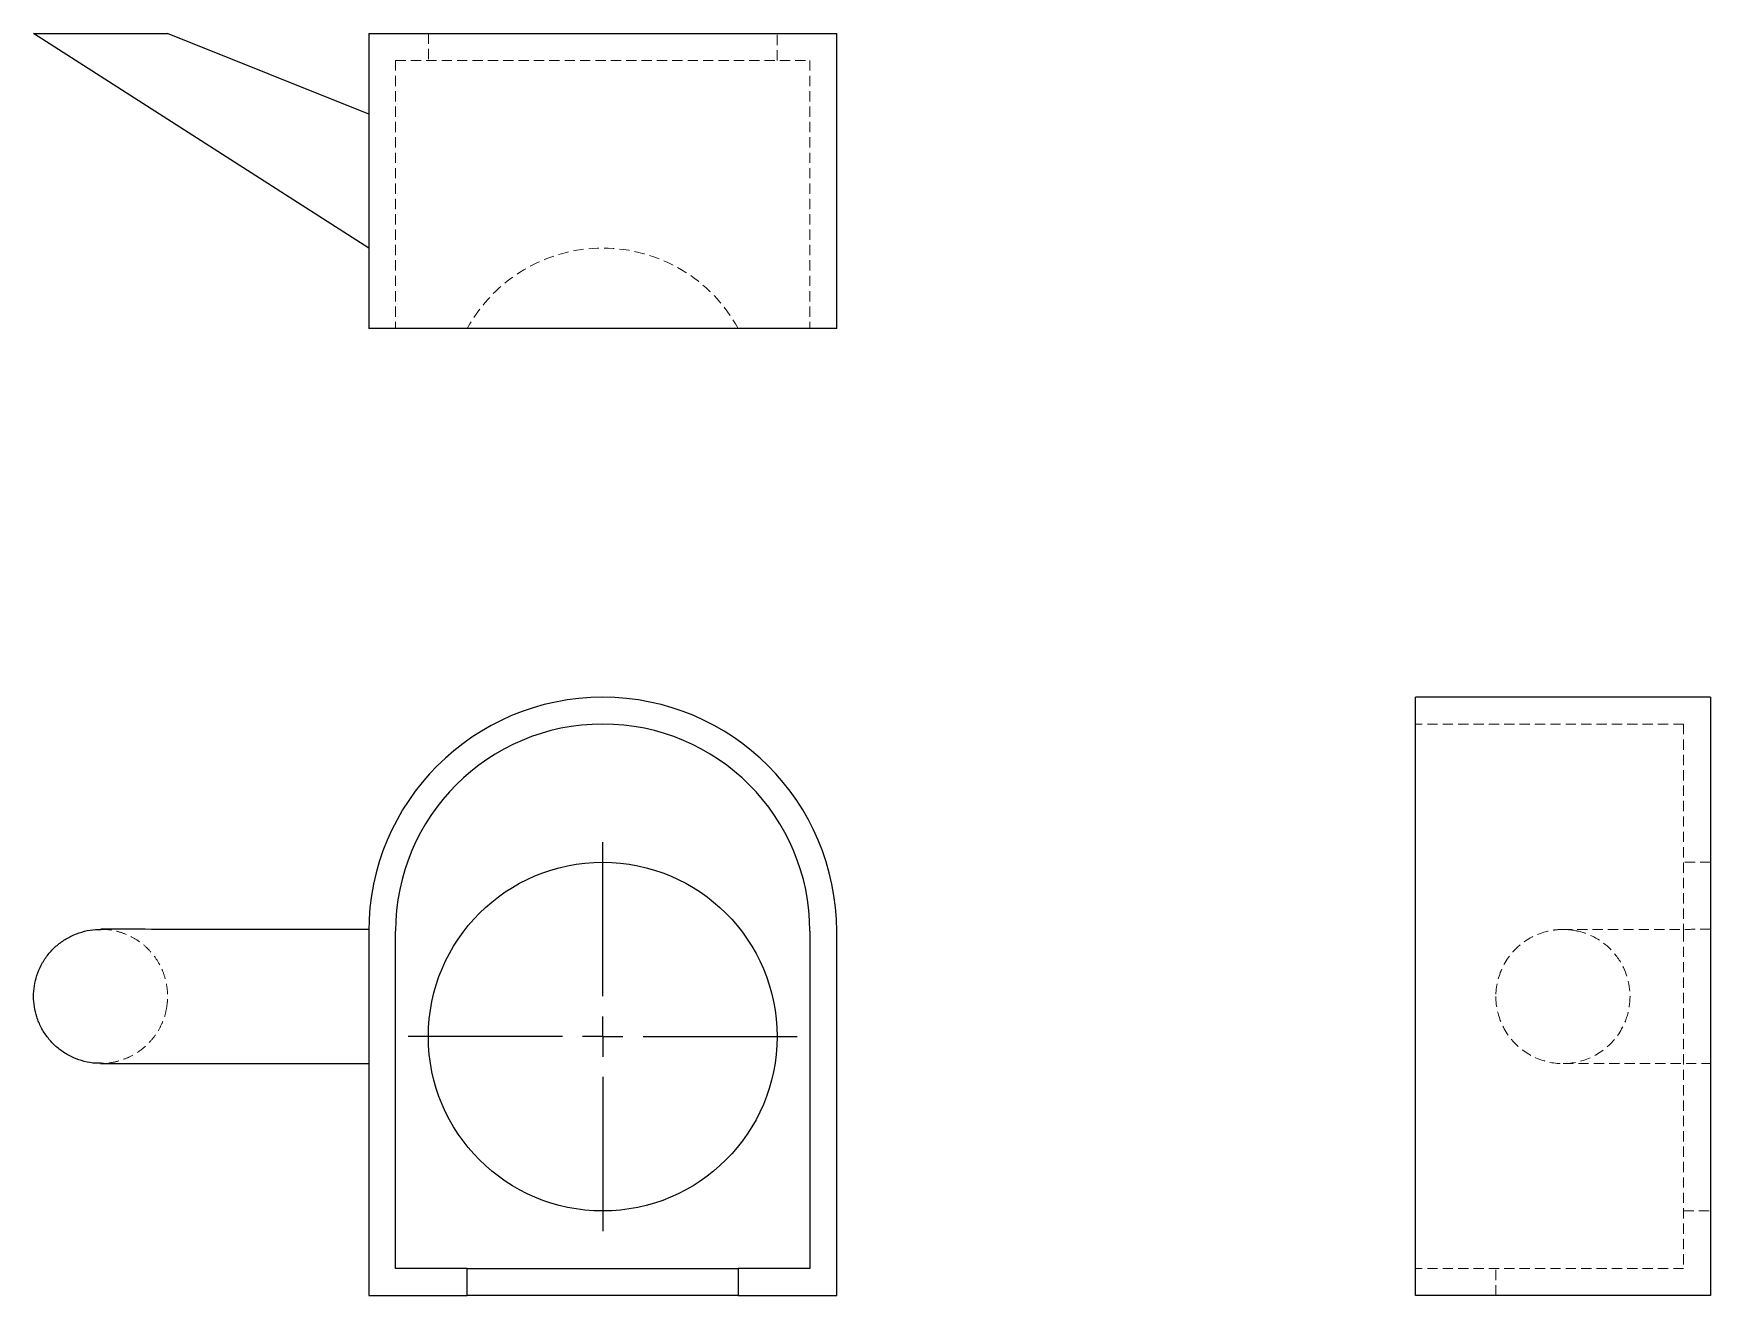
# Model space of a CAD drawing. Header units: millimetres. Extents: x 33 to 241, y 20 to 176.
import ezdxf

# ---------------------------------------------------------------- set-up
doc = ezdxf.new("R2010")
doc.units = ezdxf.units.MM
doc.linetypes.add('HIDDEN', pattern=[1.905, 1.27, -0.635])
doc.layers.add('10', color=7, linetype='Continuous')

# ---------------------------------------------------------------- blocks, each defined once
blk = doc.blocks.new('SW_CENTERMARKSYMBOL_0')
at = {"layer": '10', "color": 0}
for p, q in [((0, 5), (0, 24.1)), ((0, 0), (0, 2.5)), ((-5, 0), (-24.1, 0)), ((0, 0), (-2.5, 0)), ((0, 0), (0, -2.5)), ((0, 0), (2.5, 0)), ((5, 0), (24.1, 0)), ((0, -5), (0, -24.1))]:
    blk.add_line(p, q, dxfattribs=at)

msp = doc.modelspace()

# ---------------------------------------------------------------- linework, layer by layer
at = {"color": 7, "linetype": 'Continuous', "lineweight": 25}
for p, q in [((75.02, 149.68), (33.48, 176.27)), ((75.02, 166.3), (50.09, 176.27)), ((75.02, 176.27), (75.02, 159.93)), ((75.02, 176.27), (133, 176.27)), ((133, 139.72), (133, 176.27)), ((75.02, 156.06), (75.02, 139.72)), ((133, 139.72), (75.02, 139.72)), ((241.27, 94.05), (204.72, 94.05)), ((204.72, 65.06), (204.72, 94.05)), ((241.27, 94.05), (241.27, 65.06)), ((75.02, 65.06), (75.02, 19.95)), ((78.34, 23.27), (78.34, 65.06)), ((129.68, 65.06), (129.68, 23.27)), ((133, 19.95), (133, 65.06)), ((204.72, 19.95), (204.72, 65.06)), ((241.27, 65.06), (241.27, 19.95)), ((87.23, 23.27), (78.34, 23.27)), ((87.23, 19.95), (87.23, 23.27)), ((87.23, 23.27), (120.79, 23.27)), ((120.79, 23.27), (120.79, 19.95)), ((129.68, 23.27), (120.79, 23.27)), ((75.02, 19.95), (87.23, 19.95)), ((120.79, 19.95), (87.23, 19.95)), ((120.79, 19.95), (133, 19.95)), ((241.27, 19.95), (204.72, 19.95))]:
    msp.add_line(p, q, dxfattribs=at)
at = {"color": 7, "linetype": 'HIDDEN', "lineweight": 18}
for p, q in [((82.41, 176.27), (82.41, 172.94)), ((125.61, 172.94), (125.61, 176.27)), ((78.34, 172.94), (78.34, 139.72)), ((78.34, 172.94), (129.68, 172.94)), ((129.68, 172.94), (129.68, 139.72)), ((237.94, 90.73), (204.72, 90.73)), ((237.94, 90.73), (237.94, 65.06)), ((241.27, 73.61), (237.94, 73.61)), ((237.94, 65.06), (237.94, 23.27)), ((237.94, 30.42), (241.27, 30.42)), ((237.94, 23.27), (204.72, 23.27)), ((214.68, 19.95), (214.68, 23.27))]:
    msp.add_line(p, q, dxfattribs=at)
at = {"color": 7, "linetype": 'Continuous', "lineweight": 25}
msp.add_circle((104.01, 52.02), 21.6, dxfattribs=at)
at = {"color": 7, "linetype": 'HIDDEN', "lineweight": 18}
msp.add_arc((104.01, 130.58), 19.11, 28.5719, 151.4281, dxfattribs=at)
at = {"color": 7, "linetype": 'Continuous', "lineweight": 25}
for radius in [28.99, 25.67]:
    msp.add_arc((104.01, 65.06), radius, 0, 180, dxfattribs=at)
for points, knots in [([(33.48, 176.27), (33.5, 176.27), (33.54, 176.27), (33.87, 176.27), (34.41, 176.27), (35.17, 176.27), (36.11, 176.27), (37.22, 176.27), (38.46, 176.27), (39.78, 176.27), (41.18, 176.27), (42.58, 176.27), (43.98, 176.27), (45.29, 176.27), (46.51, 176.27), (47.59, 176.27), (48.52, 176.27), (49.26, 176.27), (49.77, 176.27), (50.05, 176.27), (50.08, 176.27), (50.09, 176.27)], [0, 0, 0, 0, 0.049889, 0.101053, 0.154059, 0.208626, 0.261388, 0.315675, 0.368446, 0.422724, 0.475807, 0.530436, 0.583437, 0.638025, 0.690427, 0.744279, 0.797706, 0.852732, 0.905263, 0.95929, 1, 1, 1, 1]), ([(75.02, 159.93), (75.02, 159.29), (75.02, 158.64), (75.02, 157.67), (75.02, 157.34), (75.02, 156.69), (75.02, 156.37), (75.02, 156.06)], [0, 0, 0, 0, 0.5, 0.5, 0.75, 0.75, 1, 1, 1, 1]), ([(33.48, 57), (33.5, 57.43), (33.54, 58.31), (33.87, 59.62), (34.41, 60.9), (35.17, 62.08), (36.11, 63.12), (37.22, 63.98), (38.46, 64.65), (39.78, 65.09), (40.94, 65.31), (41.63, 65.29), (41.86, 65.28)], [0, 0, 0, 0, 0.099269, 0.201077, 0.30655, 0.415128, 0.520115, 0.628135, 0.733141, 0.841143, 0.94677, 1, 1, 1, 1]), ([(75.02, 65.29), (73.45, 65.29), (70.18, 65.29), (65.09, 65.29), (59.67, 65.3), (53.97, 65.3), (47.98, 65.3), (43.89, 65.31), (41.8, 65.31)], [0, 0, 0, 0, 0.141882, 0.297237, 0.46035, 0.631577, 0.811317, 1, 1, 1, 1]), ([(41.87, 48.72), (41.64, 48.71), (40.93, 48.69), (39.77, 48.91), (38.43, 49.36), (37.2, 50.03), (36.09, 50.9), (35.15, 51.95), (34.39, 53.14), (33.87, 54.39), (33.54, 55.7), (33.5, 56.56), (33.48, 57)], [0, 0, 0, 0, 0.053906, 0.161814, 0.267116, 0.375456, 0.480989, 0.589636, 0.694559, 0.802527, 0.900068, 1, 1, 1, 1]), ([(41.78, 48.69), (43.88, 48.69), (47.98, 48.69), (53.99, 48.69), (59.7, 48.68), (65.09, 48.68), (70.16, 48.68), (73.44, 48.67), (75.02, 48.67)], [0, 0, 0, 0, 0.190004, 0.371333, 0.543452, 0.705878, 0.858185, 1, 1, 1, 1])]:
    msp.add_open_spline(points, degree=3, knots=knots, dxfattribs=at)
at = {"color": 7, "linetype": 'HIDDEN', "lineweight": 18}
for points, knots in [([(75.02, 156.16), (75.02, 156.57), (75.02, 157.44), (75.02, 158.69), (75.02, 159.49), (75.02, 159.82)], [0, 0, 0, 0, 0.335401, 0.721242, 1, 1, 1, 1]), ([(41.86, 65.28), (42.11, 65.28), (42.81, 65.29), (43.98, 65.05), (45.29, 64.58), (46.51, 63.88), (47.59, 63), (48.52, 61.93), (49.26, 60.73), (49.77, 59.42), (50.04, 58.14), (50.13, 56.9), (50.05, 56.14), (50, 55.76)], [0, 0, 0, 0, 0.0512183, 0.1485958, 0.2488902, 0.345166, 0.4441068, 0.5422673, 0.6433667, 0.7398792, 0.8391428, 0.9188185, 1, 1, 1, 1]), ([(75.02, 65.26), (75.02, 65.27), (75.02, 65.28), (75.02, 65.15), (75.02, 65.06)], [0, 0, 0, 0, 0.353817, 1, 1, 1, 1]), ([(221.06, 65.06), (219.88, 64.78), (217.62, 63.67), (215.25, 60.71), (214.68, 58.22), (214.68, 56.98)], [0, 0, 0, 0, 0.0697235, 0.1411521, 0.2125806, 0.2125806, 0.2125806, 0.2125806]), ([(224.93, 65.06), (224.29, 65.21), (223.64, 65.29), (222.67, 65.29), (222.34, 65.27), (221.69, 65.19), (221.37, 65.13), (221.06, 65.06)], [0, 0, 0, 0, 0.5, 0.5, 0.75, 0.75, 1, 1, 1, 1]), ([(241.27, 65.31), (240.37, 65.31), (238.52, 65.3), (235.69, 65.3), (232.71, 65.3), (229.59, 65.29), (226.33, 65.29), (224.11, 65.29), (222.99, 65.29)], [0, 0, 0, 0, 0.149286, 0.305425, 0.468766, 0.639693, 0.818629, 1, 1, 1, 1]), ([(231.21, 55.74), (231.45, 57.38), (231.05, 60.05), (228.63, 63.46), (226.41, 64.7), (224.93, 65.06)], [0.2873889, 0.2873889, 0.2873889, 0.2873889, 0.382627, 0.4361984, 0.5238095, 0.5238095, 0.5238095, 0.5238095]), ([(241.27, 65.28), (241.27, 65.28), (241.27, 65.3), (241.27, 65.18), (241.27, 65.11)], [0, 0, 0, 0, 0.4560309, 1, 1, 1, 1]), ([(214.68, 56.98), (214.68, 55.74), (215.25, 53.25), (217.64, 50.26), (221.08, 48.6), (224.9, 48.6), (228.35, 50.26), (230.46, 52.92), (231.08, 54.92), (231.21, 55.74)], [0.5238095, 0.5238095, 0.5238095, 0.5238095, 0.5952381, 0.6666667, 0.7380952, 0.8095238, 0.8809524, 0.9523809, 1, 1, 1, 1]), ([(50, 55.76), (49.92, 55.33), (49.75, 54.46), (49.22, 53.22), (48.5, 52.04), (47.58, 50.99), (46.49, 50.1), (45.26, 49.41), (43.93, 48.94), (42.79, 48.71), (42.1, 48.72), (41.87, 48.72)], [0, 0, 0, 0, 0.111812, 0.226574, 0.343531, 0.463777, 0.582384, 0.70452, 0.821988, 0.942863, 1, 1, 1, 1]), ([(223, 48.67), (223.99, 48.67), (225.92, 48.68), (228.78, 48.68), (231.52, 48.68), (234.15, 48.69), (236.64, 48.69), (239, 48.69), (240.53, 48.69), (241.27, 48.69)], [0, 0, 0, 0, 0.164379, 0.32214, 0.472919, 0.616381, 0.752226, 0.880179, 1, 1, 1, 1])]:
    msp.add_open_spline(points, degree=3, knots=knots, dxfattribs=at)

# ---------------------------------------------------------------- block references
at = {"layer": '10'}
msp.add_blockref('SW_CENTERMARKSYMBOL_0', (104.01, 52.02), dxfattribs=at)

doc.saveas('drawing.dxf')
